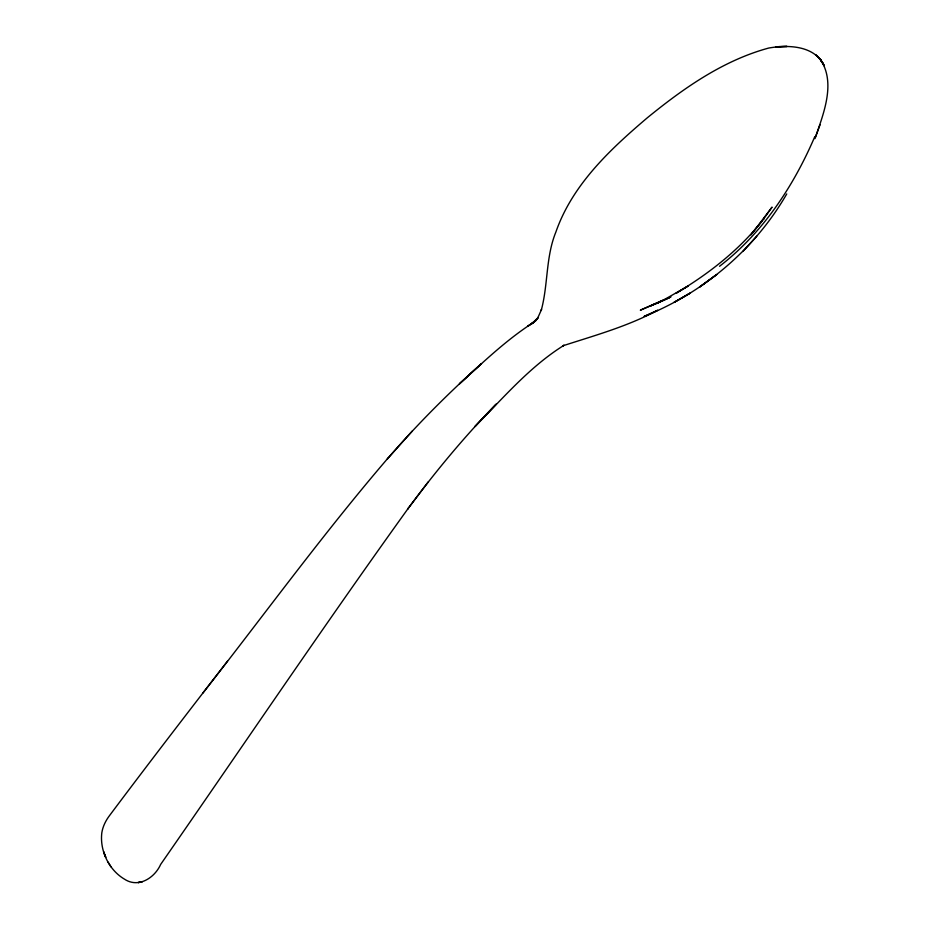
<?xml version="1.0" encoding="UTF-8"?>
<svg xmlns="http://www.w3.org/2000/svg" width="929" height="929" viewBox="0 0 929 929"><rect width="100%" height="100%" fill="white"/><g stroke="black" fill="none" stroke-linecap="round" stroke-linejoin="round"><path stroke-width="1.39" d="M815.325 137.527C823.617 113.361 836.332 82.216 819.901 58.771L824.418 65.889L821.004 60.478M814.907 138.642L820.04 124.8M814.779 136.679C793.517 186.311 762.686 233.028 719.545 266.275M786.747 193.94C754.766 249.413 703.462 292.635 644.157 316.394L657.651 310.251C627.644 326.393 594.885 335.427 562.777 345.832L564.089 345.24C529.762 366.607 503.135 398.135 474.893 426.597L496.132 404.15C464.395 436.653 435.399 471.7 408.342 508.186L407.715 509.034L428.269 481.861M750.946 234.921L772.057 207.121L763.499 219.128L764.323 218.118C740.61 249.03 709.408 273.381 676.115 293.227L688.296 285.935L664.711 299.359L640.336 310.181L662.191 300.891L649.371 306.396L660.438 301.786M408.342 508.186C323.931 625.612 243.143 745.615 160.659 864.411C154.632 877.951 138.351 888.496 124.323 879.066C108.844 869.904 99.635 850.569 101.818 832.767C102.84 826.322 105.836 820.377 109.785 815.244C148.524 763.475 188.018 712.276 227.535 661.1M202.801 693.139C264.277 614.708 322.932 533.978 387.846 458.299M752.153 233.318L762.57 220.452M412.348 430.975L387.277 459.019C416.506 425.134 448.15 393.397 481.501 363.599L459.379 383.921C483.15 362.217 506.572 339.654 533.803 322.247L527.649 326.334L536.532 319.866L531.794 323.756L538.39 317.288L534.941 321.539L537.682 318.124L541.526 309.508L541.224 310.437C548.215 284.68 545.648 257.089 555.867 232.064C572.357 184.662 610.121 149.395 647.397 117.728C683.547 88.255 723.11 60.443 768.655 48.064C787.513 44.697 813.363 45.324 823.512 64.333L819.901 58.771M742.852 251.504L756.798 236.175M661.727 301.17L670.726 296.932M670.761 296.908L658.22 302.645L669.797 297.443M108.124 862.17L110.934 866.792M716.689 274.543L699.572 287.049L716.689 274.543M689.852 293.285L674.21 302.273L689.852 293.285M141.87 881.969L138.224 882.55L141.87 881.969M779.756 46.566L775.576 46.903L787.06 46.45L779.756 46.566M819.343 58.19L816.126 55.032L821.05 60.327L819.343 58.19M105.697 857.177L103.676 851.881L105.697 857.177"/></g></svg>
